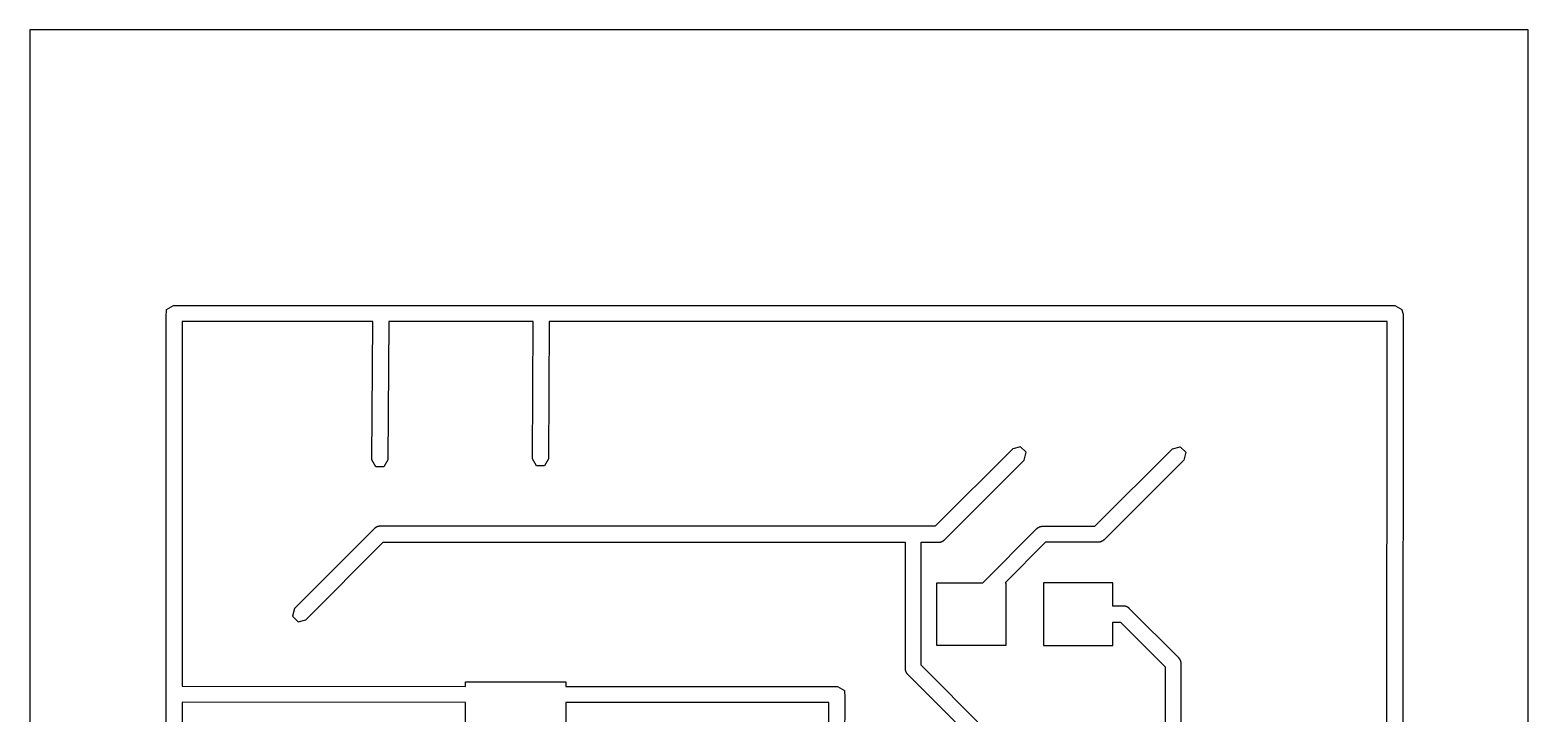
# Model space of a CAD drawing. Extents: x -11.9 to 11.9, y -22 to 22.
# Drawn here: x -11.92 to 11.92, y 11.13 to 21.99 of the extents above; entities that cross this region are included whole.
import ezdxf

# ---------------------------------------------------------------- set-up
doc = ezdxf.new("R2010")
doc.units = 0
doc.layers.add('TOP_-_WELDED', color=7, linetype='CONTINUOUS')

msp = doc.modelspace()

# ---------------------------------------------------------------- linework, layer by layer
at = {"layer": 'TOP_-_WELDED', "color": 250}
msp.add_lwpolyline([(-11.9199, -21.9873), (11.9199, -21.9873), (11.9199, 21.9873), (-11.9199, 21.9873), (-11.9199, -21.9873)], close=True, dxfattribs=at)
at = {"layer": 'TOP_-_WELDED', "color": 12}
for points in [[(-9.7534, 5.1513), (-9.7534, 17.4287), (-9.7474, 17.5439), (-9.6374, 17.6074), (9.8, 17.6074), (9.91, 17.5439), (9.9131, 17.538), (9.934, 17.4683), (9.9074, -18.5734)], [(9.6747, 10.2792), (9.6799, 17.3534), (-3.6566, 17.3534), (-3.6705, 15.1689), (-3.734, 15.0589), (-3.861, 15.0589), (-3.9245, 15.1689), (-3.9106, 17.3534), (-6.2113, 17.3534), (-6.2254, 15.1518), (-6.2889, 15.0418), (-6.4159, 15.0418), (-6.4794, 15.1518), (-6.4653, 17.3534), (-9.4994, 17.3534), (-9.4994, 11.553), (-4.991, 11.5518), (-4.991, 11.625), (-3.391, 11.625), (-3.391, 11.5514), (0.9325, 11.5503), (1.0425, 11.4868), (1.0474, 11.3692), (1.0474, 11.3684), (1.0429, 10.66)], [(3.262, 10.8875), (2.2606, 11.889), (2.2606, 13.843), (2.5361, 13.843), (2.5382, 13.843), (2.54, 13.843), (2.5403, 13.843), (2.5421, 13.843), (2.5423, 13.843), (2.5442, 13.8431), (2.5444, 13.8431), (2.5464, 13.8432), (2.5465, 13.8432), (2.5485, 13.8433), (2.5506, 13.8434), (2.5527, 13.8436), (2.5547, 13.8438), (2.5548, 13.8439), (2.5568, 13.8441), (2.5588, 13.8444), (2.5589, 13.8444), (2.5608, 13.8447), (2.561, 13.8447), (2.5628, 13.8451), (2.563, 13.8451), (2.5649, 13.8455), (2.5651, 13.8455), (2.5669, 13.8459), (2.5671, 13.8459), (2.5689, 13.8463), (2.5691, 13.8464), (2.5709, 13.8468), (2.5711, 13.8469), (2.5729, 13.8473), (2.5731, 13.8474), (2.5749, 13.8479), (2.5751, 13.848), (2.5768, 13.8485), (2.5771, 13.8485), (2.5788, 13.8491), (2.5791, 13.8492), (2.5807, 13.8497), (2.5811, 13.8498), (2.5827, 13.8504), (2.583, 13.8505), (2.5846, 13.8511), (2.5849, 13.8512), (2.5865, 13.8518), (2.5869, 13.852), (2.5884, 13.8526), (2.5888, 13.8527), (2.5903, 13.8534), (2.5907, 13.8535), (2.5922, 13.8542), (2.5925, 13.8544), (2.5941, 13.8551), (2.5944, 13.8552), (2.596, 13.856), (2.5963, 13.8561), (2.5978, 13.8569), (2.5981, 13.8571), (2.5996, 13.8579), (2.5999, 13.858), (2.6015, 13.8589), (2.6017, 13.859), (2.6033, 13.8599), (2.6035, 13.86), (2.605, 13.8609), (2.6053, 13.8611), (2.6068, 13.862), (2.607, 13.8621), (2.6086, 13.8631), (2.6088, 13.8632), (2.6103, 13.8642), (2.6105, 13.8644), (2.612, 13.8654), (2.6122, 13.8655), (2.6138, 13.8666), (2.6139, 13.8667), (2.6154, 13.8678), (2.6155, 13.8679), (2.6171, 13.8691), (2.6172, 13.8691), (2.6188, 13.8704), (2.6204, 13.8717), (2.622, 13.873), (2.6236, 13.8744), (2.6251, 13.8757), (2.6252, 13.8758), (2.6266, 13.8771), (2.6267, 13.8772), (2.6281, 13.8785), (2.6283, 13.8787), (2.6296, 13.88), (2.6298, 13.8802), (2.6311, 13.8815), (2.6325, 13.883), (3.8998, 15.1502), (3.9327, 15.2729), (3.8429, 15.3627), (3.7202, 15.3298), (2.4874, 14.097), (2.1611, 14.097), (2.159, 14.097), (2.159, 14.097), (2.1336, 14.097), (2.1315, 14.097), (2.1295, 14.097), (-6.3461, 14.097), (-6.35, 14.097), (-6.3503, 14.097), (-6.3521, 14.097), (-6.3523, 14.097), (-6.3542, 14.0969), (-6.3544, 14.0969), (-6.3564, 14.0968), (-6.3565, 14.0968), (-6.3585, 14.0967), (-6.3606, 14.0966), (-6.3627, 14.0964), (-6.3647, 14.0962), (-6.3648, 14.0961), (-6.3668, 14.0959), (-6.3688, 14.0956), (-6.3689, 14.0956), (-6.3708, 14.0953), (-6.371, 14.0953), (-6.3728, 14.0949), (-6.373, 14.0949), (-6.3749, 14.0945), (-6.3751, 14.0945), (-6.3769, 14.0941), (-6.3771, 14.0941), (-6.3789, 14.0937), (-6.3791, 14.0936), (-6.3809, 14.0932), (-6.3811, 14.0931), (-6.3829, 14.0927), (-6.3831, 14.0926), (-6.3849, 14.0921), (-6.3851, 14.092), (-6.3868, 14.0915), (-6.3871, 14.0915), (-6.3888, 14.0909), (-6.3891, 14.0908), (-6.3907, 14.0903), (-6.3911, 14.0902), (-6.3927, 14.0896), (-6.393, 14.0895), (-6.3946, 14.0889), (-6.3949, 14.0888), (-6.3965, 14.0882), (-6.3969, 14.088), (-6.3984, 14.0874), (-6.3988, 14.0873), (-6.4003, 14.0866), (-6.4007, 14.0865), (-6.4022, 14.0858), (-6.4025, 14.0856), (-6.4041, 14.0849), (-6.4044, 14.0848), (-6.406, 14.084), (-6.4063, 14.0839), (-6.4078, 14.0831), (-6.4081, 14.0829), (-6.4096, 14.0821), (-6.4099, 14.082), (-6.4115, 14.0811), (-6.4117, 14.081), (-6.4133, 14.0801), (-6.4135, 14.08), (-6.415, 14.0791), (-6.4153, 14.0789), (-6.4168, 14.078), (-6.417, 14.0779), (-6.4186, 14.0769), (-6.4188, 14.0768), (-6.4203, 14.0758), (-6.4205, 14.0756), (-6.422, 14.0746), (-6.4222, 14.0745), (-6.4238, 14.0734), (-6.4239, 14.0733), (-6.4254, 14.0722), (-6.4255, 14.0721), (-6.4271, 14.0709), (-6.4272, 14.0709), (-6.4288, 14.0696), (-6.4304, 14.0683), (-6.432, 14.067), (-6.4336, 14.0656), (-6.4351, 14.0643), (-6.4352, 14.0642), (-6.4366, 14.0629), (-6.4367, 14.0628), (-6.4381, 14.0615), (-6.4383, 14.0613), (-6.4396, 14.06), (-6.4398, 14.0598), (-6.4411, 14.0585), (-6.4425, 14.057), (-7.7098, 12.7898), (-7.7427, 12.6671), (-7.6529, 12.5773), (-7.5302, 12.6102), (-6.2974, 13.843), (2.0066, 13.843), (2.0066, 11.8403), (2.0066, 11.8382), (2.0066, 11.8364), (2.0066, 11.8361), (2.0066, 11.8343), (2.0066, 11.8341), (2.0067, 11.8322), (2.0067, 11.832), (2.0068, 11.83), (2.0068, 11.8299), (2.0069, 11.8279), (2.007, 11.8258), (2.0072, 11.8237), (2.0074, 11.8217), (2.0075, 11.8216), (2.0077, 11.8196), (2.008, 11.8176), (2.008, 11.8175), (2.0083, 11.8156), (2.0083, 11.8154), (2.0087, 11.8136), (2.0087, 11.8134), (2.0091, 11.8115), (2.0091, 11.8113), (2.0095, 11.8095), (2.0095, 11.8093), (2.0099, 11.8075), (2.01, 11.8073), (2.0104, 11.8055), (2.0105, 11.8053), (2.0109, 11.8035), (2.011, 11.8033), (2.0115, 11.8015), (2.0116, 11.8013), (2.0121, 11.7996), (2.0121, 11.7993), (2.0127, 11.7976), (2.0128, 11.7973), (2.0133, 11.7957), (2.0134, 11.7953), (2.014, 11.7937), (2.0141, 11.7934), (2.0147, 11.7918), (2.0148, 11.7915), (2.0154, 11.7899), (2.0156, 11.7895), (2.0162, 11.788), (2.0163, 11.7876), (2.017, 11.7861), (2.0171, 11.7857), (2.0178, 11.7842), (2.018, 11.7839), (2.0187, 11.7823), (2.0188, 11.782), (2.0196, 11.7804), (2.0197, 11.7801), (2.0205, 11.7786), (2.0207, 11.7783), (2.0215, 11.7768), (2.0216, 11.7765), (2.0225, 11.7749), (2.0226, 11.7747), (2.0235, 11.7731), (2.0236, 11.7729), (2.0245, 11.7714), (2.0247, 11.7711), (2.0256, 11.7696), (2.0257, 11.7694), (2.0267, 11.7678), (2.0268, 11.7676), (2.0278, 11.7661), (2.028, 11.7659), (2.029, 11.7644), (2.0291, 11.7642), (2.0302, 11.7626), (2.0303, 11.7625), (2.0314, 11.761), (2.0315, 11.7609), (2.0327, 11.7593), (2.0327, 11.7592), (2.034, 11.7576), (2.0353, 11.756), (2.0366, 11.7544), (2.038, 11.7528), (2.0393, 11.7513), (2.0394, 11.7512), (2.0407, 11.7498), (2.0408, 11.7497), (2.0421, 11.7483), (2.0423, 11.7481), (2.0436, 11.7468), (2.0438, 11.7466), (2.0451, 11.7453), (2.0466, 11.7439), (3.048, 10.7424)], [(6.4008, 9.73), (6.4008, 11.9087), (6.4008, 11.9108), (6.4008, 11.9126), (6.4008, 11.9129), (6.4008, 11.9147), (6.4008, 11.9149), (6.4007, 11.9168), (6.4007, 11.917), (6.4006, 11.919), (6.4006, 11.9191), (6.4005, 11.9211), (6.4004, 11.9232), (6.4002, 11.9253), (6.4, 11.9273), (6.3999, 11.9274), (6.3997, 11.9294), (6.3994, 11.9314), (6.3994, 11.9315), (6.3991, 11.9334), (6.3991, 11.9336), (6.3987, 11.9354), (6.3987, 11.9356), (6.3983, 11.9375), (6.3983, 11.9377), (6.3979, 11.9395), (6.3979, 11.9397), (6.3975, 11.9415), (6.3974, 11.9417), (6.397, 11.9435), (6.3969, 11.9437), (6.3965, 11.9455), (6.3964, 11.9457), (6.3959, 11.9475), (6.3958, 11.9477), (6.3953, 11.9494), (6.3953, 11.9497), (6.3947, 11.9514), (6.3946, 11.9517), (6.3941, 11.9533), (6.394, 11.9537), (6.3934, 11.9553), (6.3933, 11.9556), (6.3927, 11.9572), (6.3926, 11.9575), (6.392, 11.9591), (6.3918, 11.9595), (6.3912, 11.961), (6.3911, 11.9614), (6.3904, 11.9629), (6.3903, 11.9633), (6.3896, 11.9648), (6.3894, 11.9651), (6.3887, 11.9667), (6.3886, 11.967), (6.3878, 11.9686), (6.3877, 11.9689), (6.3869, 11.9704), (6.3867, 11.9707), (6.3859, 11.9722), (6.3858, 11.9725), (6.3849, 11.9741), (6.3848, 11.9743), (6.3839, 11.9759), (6.3838, 11.9761), (6.3829, 11.9776), (6.3827, 11.9779), (6.3818, 11.9794), (6.3817, 11.9796), (6.3807, 11.9812), (6.3806, 11.9814), (6.3796, 11.9829), (6.3794, 11.9831), (6.3784, 11.9846), (6.3783, 11.9848), (6.3772, 11.9864), (6.3771, 11.9865), (6.376, 11.988), (6.3759, 11.9881), (6.3747, 11.9897), (6.3747, 11.9898), (6.3734, 11.9914), (6.3721, 11.993), (6.3708, 11.9946), (6.3694, 11.9962), (6.3681, 11.9977), (6.368, 11.9978), (6.3667, 11.9992), (6.3666, 11.9993), (6.3653, 12.0007), (6.3651, 12.0009), (6.3638, 12.0022), (6.3636, 12.0024), (6.3623, 12.0037), (6.3608, 12.0051), (5.5789, 12.787), (5.5775, 12.7885), (5.5762, 12.7898), (5.576, 12.79), (5.5747, 12.7913), (5.5745, 12.7915), (5.5731, 12.7928), (5.573, 12.7929), (5.5716, 12.7942), (5.5715, 12.7943), (5.57, 12.7956), (5.5684, 12.797), (5.5668, 12.7983), (5.5652, 12.7996), (5.5636, 12.8009), (5.5635, 12.8009), (5.5619, 12.8021), (5.5618, 12.8022), (5.5603, 12.8033), (5.5602, 12.8034), (5.5586, 12.8045), (5.5584, 12.8046), (5.5569, 12.8056), (5.5567, 12.8058), (5.5552, 12.8068), (5.555, 12.8069), (5.5534, 12.8079), (5.5532, 12.808), (5.5517, 12.8089), (5.5514, 12.8091), (5.5499, 12.81), (5.5497, 12.8101), (5.5481, 12.811), (5.5479, 12.8111), (5.5463, 12.812), (5.546, 12.8121), (5.5445, 12.8129), (5.5442, 12.8131), (5.5427, 12.8139), (5.5424, 12.814), (5.5408, 12.8148), (5.5405, 12.8149), (5.5389, 12.8156), (5.5386, 12.8158), (5.5371, 12.8165), (5.5367, 12.8166), (5.5352, 12.8173), (5.5348, 12.8174), (5.5333, 12.818), (5.5329, 12.8182), (5.5313, 12.8188), (5.531, 12.8189), (5.5294, 12.8195), (5.5291, 12.8196), (5.5275, 12.8202), (5.5271, 12.8203), (5.5255, 12.8208), (5.5252, 12.8209), (5.5235, 12.8215), (5.5232, 12.8215), (5.5215, 12.822), (5.5213, 12.8221), (5.5195, 12.8226), (5.5193, 12.8227), (5.5175, 12.8231), (5.5173, 12.8232), (5.5155, 12.8236), (5.5153, 12.8237), (5.5135, 12.8241), (5.5133, 12.8241), (5.5115, 12.8245), (5.5113, 12.8245), (5.5094, 12.8249), (5.5092, 12.8249), (5.5074, 12.8253), (5.5072, 12.8253), (5.5053, 12.8256), (5.5052, 12.8256), (5.5032, 12.8259), (5.5012, 12.8261), (5.5011, 12.8262), (5.4991, 12.8264), (5.497, 12.8266), (5.4949, 12.8267), (5.4929, 12.8268), (5.4928, 12.8268), (5.4908, 12.8269), (5.4906, 12.8269), (5.4887, 12.827), (5.4885, 12.827), (5.4867, 12.827), (5.4864, 12.827), (5.4846, 12.827), (5.4825, 12.827), (5.3116, 12.827), (5.3116, 13.2), (4.2116, 13.2), (4.2116, 12.2), (5.3116, 12.2), (5.3116, 12.573), (5.4338, 12.573), (6.1468, 11.86), (6.1468, 9.6813)], [(-4.991, 10.225), (-4.991, 11.2978), (-9.4994, 11.299), (-9.4994, 5.1951)], [(0.7889, 10.66), (0.7929, 11.2963), (-3.391, 11.2974), (-3.391, 10.225)]]:
    msp.add_lwpolyline(points, dxfattribs=at)
msp.add_lwpolyline([(3.6116, 13.2), (3.6116, 12.2), (2.5116, 12.2), (2.5116, 13.2), (3.2415, 13.2), (4.0985, 14.057), (4.0999, 14.0585), (4.1012, 14.0598), (4.1014, 14.06), (4.1027, 14.0613), (4.1029, 14.0615), (4.1043, 14.0628), (4.1044, 14.0629), (4.1058, 14.0642), (4.1059, 14.0643), (4.1074, 14.0656), (4.109, 14.067), (4.1106, 14.0683), (4.1122, 14.0696), (4.1138, 14.0709), (4.1139, 14.0709), (4.1155, 14.0721), (4.1156, 14.0722), (4.1171, 14.0733), (4.1172, 14.0734), (4.1188, 14.0745), (4.119, 14.0746), (4.1205, 14.0756), (4.1207, 14.0758), (4.1222, 14.0768), (4.1224, 14.0769), (4.124, 14.0779), (4.1242, 14.078), (4.1257, 14.0789), (4.126, 14.0791), (4.1275, 14.08), (4.1277, 14.0801), (4.1293, 14.081), (4.1295, 14.0811), (4.1311, 14.082), (4.1314, 14.0821), (4.1329, 14.0829), (4.1332, 14.0831), (4.1347, 14.0839), (4.135, 14.084), (4.1366, 14.0848), (4.1369, 14.0849), (4.1385, 14.0856), (4.1388, 14.0858), (4.1403, 14.0865), (4.1407, 14.0866), (4.1422, 14.0873), (4.1426, 14.0874), (4.1441, 14.088), (4.1445, 14.0882), (4.1461, 14.0888), (4.1464, 14.0889), (4.148, 14.0895), (4.1483, 14.0896), (4.1499, 14.0902), (4.1503, 14.0903), (4.1519, 14.0908), (4.1522, 14.0909), (4.1539, 14.0915), (4.1542, 14.0915), (4.1559, 14.092), (4.1561, 14.0921), (4.1579, 14.0926), (4.1581, 14.0927), (4.1599, 14.0931), (4.1601, 14.0932), (4.1619, 14.0936), (4.1621, 14.0937), (4.1639, 14.0941), (4.1641, 14.0941), (4.1659, 14.0945), (4.1661, 14.0945), (4.168, 14.0949), (4.1682, 14.0949), (4.17, 14.0953), (4.1702, 14.0953), (4.1721, 14.0956), (4.1722, 14.0956), (4.1742, 14.0959), (4.1762, 14.0961), (4.1763, 14.0962), (4.1783, 14.0964), (4.1804, 14.0966), (4.1825, 14.0967), (4.1845, 14.0968), (4.1846, 14.0968), (4.1866, 14.0969), (4.1868, 14.0969), (4.1887, 14.097), (4.1889, 14.097), (4.1907, 14.097), (4.191, 14.097), (4.1928, 14.097), (4.1949, 14.097), (5.0274, 14.097), (6.2602, 15.3298), (6.3829, 15.3627), (6.4727, 15.2729), (6.4398, 15.1502), (5.1725, 13.883), (5.1711, 13.8815), (5.1698, 13.8802), (5.1696, 13.88), (5.1683, 13.8787), (5.1681, 13.8785), (5.1667, 13.8772), (5.1666, 13.8771), (5.1652, 13.8758), (5.1651, 13.8757), (5.1636, 13.8744), (5.162, 13.873), (5.1604, 13.8717), (5.1588, 13.8704), (5.1572, 13.8691), (5.1571, 13.8691), (5.1555, 13.8679), (5.1554, 13.8678), (5.1539, 13.8667), (5.1538, 13.8666), (5.1522, 13.8655), (5.152, 13.8654), (5.1505, 13.8644), (5.1503, 13.8642), (5.1488, 13.8632), (5.1486, 13.8631), (5.147, 13.8621), (5.1468, 13.862), (5.1453, 13.8611), (5.145, 13.8609), (5.1435, 13.86), (5.1433, 13.8599), (5.1417, 13.859), (5.1415, 13.8589), (5.1399, 13.858), (5.1396, 13.8579), (5.1381, 13.8571), (5.1378, 13.8569), (5.1363, 13.8561), (5.136, 13.856), (5.1344, 13.8552), (5.1341, 13.8551), (5.1325, 13.8544), (5.1322, 13.8542), (5.1307, 13.8535), (5.1303, 13.8534), (5.1288, 13.8527), (5.1284, 13.8526), (5.1269, 13.852), (5.1265, 13.8518), (5.1249, 13.8512), (5.1246, 13.8511), (5.123, 13.8505), (5.1227, 13.8504), (5.1211, 13.8498), (5.1207, 13.8497), (5.1191, 13.8492), (5.1188, 13.8491), (5.1171, 13.8485), (5.1168, 13.8485), (5.1151, 13.848), (5.1149, 13.8479), (5.1131, 13.8474), (5.1129, 13.8473), (5.1111, 13.8469), (5.1109, 13.8468), (5.1091, 13.8464), (5.1089, 13.8463), (5.1071, 13.8459), (5.1069, 13.8459), (5.1051, 13.8455), (5.1049, 13.8455), (5.103, 13.8451), (5.1028, 13.8451), (5.101, 13.8447), (5.1008, 13.8447), (5.0989, 13.8444), (5.0988, 13.8444), (5.0968, 13.8441), (5.0948, 13.8439), (5.0947, 13.8438), (5.0927, 13.8436), (5.0906, 13.8434), (5.0885, 13.8433), (5.0865, 13.8432), (5.0864, 13.8432), (5.0844, 13.8431), (5.0842, 13.8431), (5.0823, 13.843), (5.0821, 13.843), (5.0803, 13.843), (5.08, 13.843), (5.0782, 13.843), (5.0761, 13.843), (4.2436, 13.843), (3.6006, 13.2), (3.6116, 13.2)], close=True, dxfattribs=at)

doc.saveas('drawing.dxf')
